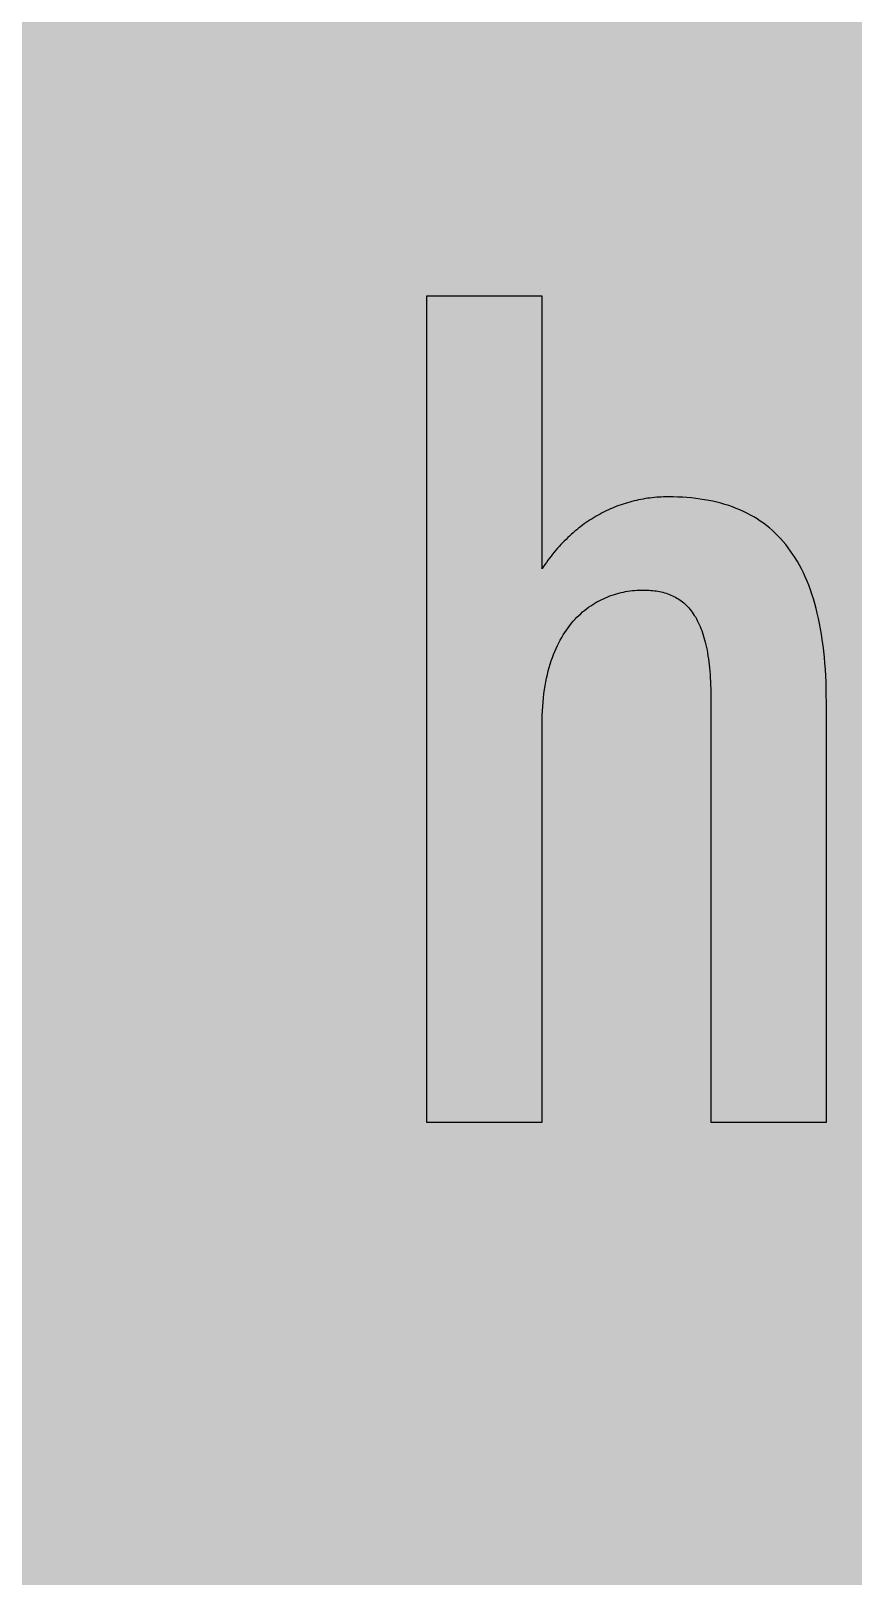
# Model space of a CAD drawing. Header units: millimetres. Extents: x 0 to 423, y 0 to 564.
# Drawn here: x 55.3 to 99.5, y 158 to 241.2 of the extents above; entities that cross this region are included whole.
import ezdxf

# ---------------------------------------------------------------- set-up
doc = ezdxf.new("R2010")
doc.units = ezdxf.units.MM

msp = doc.modelspace()

# ---------------------------------------------------------------- hatches: boundary and pattern name
for color, points in [(254, [(21.2189, 0.0537), (20.955, 0.0533), (20.6934, 0.0584), (20.4292, 0.066), (20.1676, 0.0787), (19.906, 0.094), (19.6469, 0.1118), (19.3853, 0.1321), (19.1262, 0.1549), (18.8671, 0.1829), (18.608, 0.2134), (18.349, 0.2464), (18.0924, 0.2845), (17.8359, 0.3251), (17.5793, 0.3683), (17.3253, 0.414), (17.0688, 0.4623), (16.8148, 0.5156), (16.5633, 0.5715), (16.3093, 0.6299), (16.0579, 0.6909), (15.809, 0.7544), (15.56, 0.823), (15.3111, 0.8941), (15.0622, 0.9677), (14.8158, 1.0439), (14.5694, 1.1227), (14.3256, 1.2065), (14.0818, 1.2903), (13.8379, 1.3792), (13.5966, 1.4707), (13.3579, 1.5672), (13.1191, 1.6637), (12.8803, 1.7628), (12.6441, 1.8669), (12.4079, 1.9736), (12.1742, 2.0803), (11.9405, 2.192), (11.7094, 2.3089), (11.4808, 2.4257), (11.2522, 2.5451), (11.0236, 2.6695), (10.7975, 2.794), (10.574, 2.9235), (10.3505, 3.0556), (10.1295, 3.1877), (9.9111, 3.3249), (9.6926, 3.4646), (9.4742, 3.6068), (9.2608, 3.7541), (9.0475, 3.9014), (8.8341, 4.0513), (8.6258, 4.2037), (8.4176, 4.3612), (8.2118, 4.5187), (8.0061, 4.6812), (7.8029, 4.8438), (7.6022, 5.0114), (7.4041, 5.1816), (7.206, 5.3518), (7.0129, 5.527), (6.8174, 5.7048), (6.6269, 5.8826), (6.4389, 6.0655), (6.2509, 6.2509), (6.0655, 6.4389), (5.8852, 6.6269), (5.7048, 6.8174), (5.527, 7.0104), (5.3518, 7.206), (5.1816, 7.4041), (5.0114, 7.6022), (4.8463, 7.8029), (4.6812, 8.0061), (4.5187, 8.2118), (4.3612, 8.4176), (4.2062, 8.6258), (4.0513, 8.8341), (3.9014, 9.0475), (3.7541, 9.2608), (3.6068, 9.4742), (3.4646, 9.6926), (3.3249, 9.9085), (3.1877, 10.1295), (3.0556, 10.3505), (2.9235, 10.574), (2.794, 10.7975), (2.6695, 11.0236), (2.5451, 11.2522), (2.4257, 11.4808), (2.3063, 11.7094), (2.192, 11.9405), (2.0803, 12.1742), (1.971, 12.4079), (1.8669, 12.6441), (1.7628, 12.8803), (1.6637, 13.1191), (1.5646, 13.3579), (1.4707, 13.5966), (1.3792, 13.8379), (1.2903, 14.0818), (1.2065, 14.3256), (1.1227, 14.5694), (1.0439, 14.8158), (0.9652, 15.0622), (0.8915, 15.3111), (0.823, 15.56), (0.7544, 15.809), (0.6883, 16.0604), (0.6274, 16.3119), (0.569, 16.5633), (0.5131, 16.8148), (0.4623, 17.0688), (0.4115, 17.3253), (0.3658, 17.5793), (0.3226, 17.8359), (0.2819, 18.0924), (0.2464, 18.3515), (0.2134, 18.608), (0.1829, 18.8671), (0.1549, 19.1262), (0.1295, 19.3878), (0.1092, 19.6469), (0.0914, 19.9085), (0.0762, 20.1701), (0.066, 20.4318), (0.0584, 20.6934), (0.0533, 20.955), (0.0508, 21.2192), (0.0522, 543.3314), (0.0533, 543.593), (0.0584, 543.8546), (0.066, 544.1188), (0.0762, 544.3804), (0.0914, 544.642), (0.1092, 544.9011), (0.1295, 545.1627), (0.1549, 545.4218), (0.1829, 545.6809), (0.2134, 545.94), (0.2464, 546.1991), (0.2819, 546.4556), (0.3226, 546.7121), (0.3658, 546.9687), (0.4115, 547.2227), (0.4623, 547.4792), (0.5131, 547.7332), (0.569, 547.9847), (0.6274, 548.2387), (0.6883, 548.4876), (0.7544, 548.7391), (0.823, 548.988), (0.8915, 549.2369), (0.9652, 549.4858), (1.0439, 549.7322), (1.1227, 549.9786), (1.2065, 550.2224), (1.2903, 550.4663), (1.3792, 550.7076), (1.4707, 550.9489), (1.5646, 551.1902), (1.6637, 551.4289), (1.7628, 551.6677), (1.8669, 551.9039), (1.971, 552.1401), (2.0803, 552.3738), (2.192, 552.6049), (2.3063, 552.8386), (2.4257, 553.0672), (2.5451, 553.2958), (2.6695, 553.5244), (2.794, 553.7505), (2.9235, 553.974), (3.0556, 554.1975), (3.1877, 554.4185), (3.3249, 554.6369), (3.4646, 554.8554), (3.6068, 555.0738), (3.7541, 555.2872), (3.9014, 555.5005), (4.0513, 555.7114), (4.2062, 555.9222), (4.3612, 556.1305), (4.5187, 556.3362), (4.6812, 556.5419), (4.8463, 556.7451), (5.0114, 556.9458), (5.1816, 557.1439), (5.3518, 557.342), (5.527, 557.5351), (5.7048, 557.7281), (5.8852, 557.9212), (6.0655, 558.1091), (6.2509, 558.2971), (6.4389, 558.4825), (6.6269, 558.6628), (6.8174, 558.8432), (7.0129, 559.021), (7.206, 559.1937), (7.4041, 559.3664), (7.6022, 559.5366), (7.8029, 559.7017), (8.0061, 559.8668), (8.2118, 560.0268), (8.4176, 560.1868), (8.6258, 560.3418), (8.8341, 560.4967), (9.0475, 560.6466), (9.2608, 560.7939), (9.4742, 560.9387), (9.6926, 561.0835), (9.9111, 561.2232), (10.1295, 561.3603), (10.3505, 561.4924), (10.574, 561.6245), (10.7975, 561.754), (11.0236, 561.8785), (11.2522, 562.0029), (11.4808, 562.1223), (11.7094, 562.2392), (11.9405, 562.356), (12.1742, 562.4678), (12.4079, 562.5744), (12.6441, 562.6811), (12.8803, 562.7853), (13.1191, 562.8843), (13.3579, 562.9834), (13.5966, 563.0774), (13.8379, 563.1688), (14.0818, 563.2577), (14.3256, 563.3415), (14.5694, 563.4253), (14.8158, 563.5041), (15.0622, 563.5803), (15.3111, 563.6539), (15.56, 563.7251), (15.809, 563.7936), (16.0579, 563.8571), (16.3093, 563.9206), (16.5633, 563.9791), (16.8148, 564.0349), (17.0688, 564.0857), (17.3253, 564.1365), (17.5793, 564.1823), (17.8359, 564.2254), (18.0924, 564.2635), (18.349, 564.3016), (18.608, 564.3347), (18.8671, 564.3651), (19.1262, 564.3931), (19.3853, 564.4185), (19.6469, 564.4388), (19.906, 564.4566), (20.1676, 564.4718), (20.4292, 564.482), (20.6934, 564.4896), (20.955, 564.4947), (21.2166, 564.4972), (402.2189, 564.4981), (402.4808, 564.4947), (402.7424, 564.4896), (403.0066, 564.482), (403.2682, 564.4718), (403.5298, 564.4566), (403.7889, 564.4388), (404.0505, 564.4185), (404.3096, 564.3931), (404.5687, 564.3651), (404.8277, 564.3347), (405.0868, 564.3016), (405.3434, 564.2635), (405.5999, 564.2254), (405.8564, 564.1823), (406.113, 564.1365), (406.367, 564.0857), (406.621, 564.0349), (406.875, 563.9791), (407.1264, 563.9206), (407.3779, 563.8571), (407.6268, 563.7936), (407.8783, 563.7251), (408.1272, 563.6539), (408.3736, 563.5803), (408.62, 563.5041), (408.8663, 563.4253), (409.1102, 563.3415), (409.354, 563.2577), (409.5979, 563.1688), (409.8392, 563.0774), (410.0805, 562.9834), (410.3192, 562.8843), (410.5554, 562.7853), (410.7942, 562.6811), (411.0279, 562.5744), (411.2616, 562.4678), (411.4952, 562.356), (411.7264, 562.2392), (411.9575, 562.1223), (412.1861, 562.0029), (412.4122, 561.8785), (412.6382, 561.754), (412.8643, 561.6245), (413.0853, 561.4924), (413.3063, 561.3603), (413.5272, 561.2232), (413.7457, 561.0835), (413.9616, 560.9387), (414.1775, 560.7939), (414.3908, 560.6466), (414.6017, 560.4967), (414.8125, 560.3418), (415.0208, 560.1868), (415.2265, 560.0268), (415.4297, 559.8668), (415.6329, 559.7017), (415.8336, 559.5366), (416.0342, 559.3664), (416.2298, 559.1937), (416.4254, 559.021), (416.6184, 558.8432), (416.8089, 558.6628), (416.9994, 558.4825), (417.1848, 558.2971), (417.3703, 558.1091), (417.5531, 557.9212), (417.7335, 557.7281), (417.9087, 557.5351), (418.084, 557.342), (418.2567, 557.1439), (418.4244, 556.9458), (418.592, 556.7451), (418.7546, 556.5419), (418.9171, 556.3362), (419.0746, 556.1305), (419.2321, 555.9222), (419.3845, 555.7114), (419.5369, 555.5005), (419.6842, 555.2872), (419.829, 555.0738), (419.9712, 554.8554), (420.1109, 554.6369), (420.2481, 554.4185), (420.3827, 554.1975), (420.5148, 553.974), (420.6418, 553.7505), (420.7688, 553.5244), (420.8907, 553.2958), (421.0126, 553.0672), (421.1295, 552.8386), (421.2438, 552.6049), (421.3555, 552.3738), (421.4647, 552.1401), (421.5689, 551.9039), (421.673, 551.6677), (421.7746, 551.4289), (421.8711, 551.1902), (421.9651, 550.9489), (422.0566, 550.7076), (422.1455, 550.4663), (422.2318, 550.2224), (422.3131, 549.9786), (422.3918, 549.7322), (422.4706, 549.4858), (422.5442, 549.2369), (422.6128, 548.988), (422.6814, 548.7391), (422.7449, 548.4876), (422.8084, 548.2387), (422.8668, 547.9847), (422.9227, 547.7332), (422.9735, 547.4792), (423.0243, 547.2227), (423.07, 546.9687), (423.1132, 546.7121), (423.1513, 546.4556), (423.1894, 546.1991), (423.2224, 545.94), (423.2529, 545.6809), (423.2808, 545.4218), (423.3037, 545.1627), (423.3266, 544.9011), (423.3443, 544.642), (423.357, 544.3804), (423.3697, 544.1188), (423.3774, 543.8546), (423.3824, 543.593), (423.385, 543.3314), (423.3855, 21.2203), (423.3824, 20.955), (423.3774, 20.6934), (423.3697, 20.4318), (423.357, 20.1701), (423.3443, 19.9085), (423.3266, 19.6469), (423.3037, 19.3878), (423.2808, 19.1262), (423.2529, 18.8671), (423.2224, 18.608), (423.1894, 18.3515), (423.1513, 18.0924), (423.1132, 17.8359), (423.07, 17.5793), (423.0243, 17.3253), (422.9735, 17.0688), (422.9227, 16.8148), (422.8668, 16.5633), (422.8084, 16.3119), (422.7449, 16.0604), (422.6814, 15.809), (422.6128, 15.56), (422.5442, 15.3111), (422.4706, 15.0622), (422.3918, 14.8158), (422.3131, 14.5694), (422.2318, 14.3256), (422.1455, 14.0818), (422.0566, 13.8379), (421.9651, 13.5966), (421.8711, 13.3579), (421.7746, 13.1191), (421.673, 12.8803), (421.5689, 12.6441), (421.4647, 12.4079), (421.3555, 12.1742), (421.2438, 11.9405), (421.1295, 11.7094), (421.0126, 11.4808), (420.8907, 11.2522), (420.7688, 11.0236), (420.6418, 10.7975), (420.5148, 10.574), (420.3827, 10.3505), (420.2481, 10.1295), (420.1109, 9.9085), (419.9712, 9.6926), (419.829, 9.4742), (419.6842, 9.2608), (419.5369, 9.0475), (419.3845, 8.8341), (419.2321, 8.6258), (419.0746, 8.4176), (418.9171, 8.2118), (418.7546, 8.0061), (418.592, 7.8029), (418.4244, 7.6022), (418.2567, 7.4041), (418.084, 7.206), (417.9087, 7.0104), (417.7335, 6.8174), (417.5531, 6.6269), (417.3703, 6.4389), (417.1848, 6.2509), (416.9994, 6.0655), (416.8089, 5.8826), (416.6184, 5.7048), (416.4254, 5.527), (416.2298, 5.3518), (416.0342, 5.1816), (415.8336, 5.0114), (415.6329, 4.8438), (415.4297, 4.6812), (415.2265, 4.5187), (415.0208, 4.3612), (414.8125, 4.2037), (414.6017, 4.0513), (414.3908, 3.9014), (414.1775, 3.7541), (413.9616, 3.6068), (413.7457, 3.4646), (413.5272, 3.3249), (413.3063, 3.1877), (413.0853, 3.0556), (412.8643, 2.9235), (412.6382, 2.794), (412.4122, 2.6695), (412.1861, 2.5451), (411.9575, 2.4257), (411.7264, 2.3089), (411.4952, 2.192), (411.2616, 2.0803), (411.0279, 1.9736), (410.7942, 1.8669), (410.5554, 1.7628), (410.3192, 1.6637), (410.0805, 1.5672), (409.8392, 1.4707), (409.5979, 1.3792), (409.354, 1.2903), (409.1102, 1.2065), (408.8663, 1.1227), (408.62, 1.0439), (408.3736, 0.9677), (408.1272, 0.8941), (407.8783, 0.823), (407.6268, 0.7544), (407.3779, 0.6909), (407.1264, 0.6299), (406.875, 0.5715), (406.621, 0.5156), (406.367, 0.4623), (406.113, 0.414), (405.8564, 0.3683), (405.5999, 0.3251), (405.3434, 0.2845), (405.0868, 0.2464), (404.8277, 0.2134), (404.5687, 0.1829), (404.3096, 0.1549), (404.0505, 0.1321), (403.7889, 0.1118), (403.5298, 0.094), (403.2682, 0.0787), (403.0066, 0.066), (402.7424, 0.0584), (402.4808, 0.0533), (402.2166, 0.0533)]), (59, [(82.7938, 182.4398), (82.7938, 203.8378), (82.7938, 204.089), (82.8015, 204.3379), (82.8116, 204.5818), (82.8269, 204.818), (82.8446, 205.0491), (82.8675, 205.2777), (82.8929, 205.4987), (82.9234, 205.7171), (82.9564, 205.928), (82.9945, 206.1337), (83.0351, 206.3369), (83.0783, 206.5325), (83.1266, 206.7255), (83.1774, 206.9135), (83.2307, 207.0938), (83.2891, 207.2716), (83.3476, 207.4443), (83.4111, 207.6145), (83.4771, 207.7771), (83.5482, 207.9371), (83.6193, 208.092), (83.693, 208.2419), (83.7717, 208.3867), (83.8505, 208.5289), (83.9318, 208.6635), (84.0181, 208.7982), (84.1045, 208.9252), (84.1934, 209.0496), (84.2848, 209.169), (84.3763, 209.2858), (84.4728, 209.3976), (84.5693, 209.5043), (84.6684, 209.6084), (84.77, 209.7075), (84.8716, 209.804), (84.9782, 209.8954), (85.0824, 209.9843), (85.1891, 210.0682), (85.2983, 210.1494), (85.41, 210.2256), (85.5193, 210.2993), (85.6336, 210.3679), (85.7453, 210.4339), (85.8596, 210.4974), (85.9765, 210.5558), (86.0933, 210.6117), (86.2101, 210.6651), (86.327, 210.7133), (86.4464, 210.759), (86.5657, 210.8022), (86.6851, 210.8403), (86.8045, 210.8759), (86.9264, 210.9089), (87.0458, 210.9394), (87.1677, 210.9648), (87.2896, 210.9902), (87.409, 211.0105), (87.5309, 211.0283), (87.6529, 211.0435), (87.7722, 211.0562), (87.8942, 211.0638), (88.0135, 211.0715), (88.1329, 211.0765), (88.2523, 211.0765), (88.3539, 211.0765), (88.453, 211.074), (88.552, 211.0689), (88.6485, 211.0613), (88.7451, 211.0537), (88.8416, 211.041), (88.9356, 211.0283), (89.027, 211.013), (89.121, 210.9953), (89.2099, 210.9775), (89.3013, 210.9546), (89.3877, 210.9292), (89.4766, 210.9038), (89.5604, 210.8733), (89.6468, 210.8429), (89.728, 210.8098), (89.8119, 210.7717), (89.8906, 210.7336), (89.9719, 210.6905), (90.0481, 210.6473), (90.1243, 210.599), (90.2005, 210.5482), (90.2741, 210.4949), (90.3478, 210.439), (90.4189, 210.3806), (90.4875, 210.3196), (90.5561, 210.2561), (90.6221, 210.1875), (90.6856, 210.1164), (90.7491, 210.0428), (90.8126, 209.9666), (90.871, 209.8853), (90.932, 209.8015), (90.9879, 209.7151), (91.0438, 209.6262), (91.0971, 209.5322), (91.1504, 209.4357), (91.2012, 209.3341), (91.2495, 209.23), (91.2978, 209.1233), (91.3409, 209.0115), (91.3867, 208.8972), (91.4273, 208.7778), (91.4679, 208.6559), (91.506, 208.5315), (91.5441, 208.3994), (91.5772, 208.2673), (91.6102, 208.1301), (91.6407, 207.9879), (91.6711, 207.8431), (91.6991, 207.6933), (91.7245, 207.5383), (91.7473, 207.3808), (91.7677, 207.2183), (91.788, 207.0532), (91.8058, 206.883), (91.821, 206.7077), (91.8337, 206.5299), (91.8464, 206.3445), (91.8566, 206.1566), (91.8642, 205.9661), (91.8693, 205.7679), (91.8718, 205.5673), (91.8718, 205.3615), (91.8739, 182.4398), (98.0969, 182.4398), (98.0969, 205.045), (98.0923, 205.4098), (98.0872, 205.7679), (98.077, 206.121), (98.0618, 206.4664), (98.0415, 206.8043), (98.0161, 207.1345), (97.9881, 207.4596), (97.9576, 207.7796), (97.9195, 208.092), (97.8789, 208.3968), (97.8332, 208.694), (97.7849, 208.9861), (97.729, 209.2731), (97.6706, 209.5525), (97.6097, 209.8243), (97.5436, 210.091), (97.4725, 210.3526), (97.3963, 210.6066), (97.3176, 210.853), (97.2337, 211.0943), (97.1474, 211.3305), (97.0559, 211.5591), (96.9594, 211.7827), (96.8604, 212.0011), (96.7562, 212.2119), (96.647, 212.4151), (96.5352, 212.6158), (96.4184, 212.8088), (96.299, 212.9942), (96.1746, 213.1771), (96.045, 213.3524), (95.9129, 213.52), (95.7758, 213.6851), (95.6361, 213.8426), (95.4913, 213.995), (95.3414, 214.1423), (95.189, 214.282), (95.0316, 214.4192), (94.8715, 214.5487), (94.7064, 214.6732), (94.5388, 214.7926), (94.3661, 214.9043), (94.1883, 215.0135), (94.0079, 215.1151), (93.8225, 215.2142), (93.6346, 215.3056), (93.4415, 215.392), (93.2459, 215.4733), (93.0453, 215.5495), (92.8421, 215.6206), (92.6338, 215.6866), (92.423, 215.7476), (92.2071, 215.8035), (91.9886, 215.8543), (91.7651, 215.9), (91.5391, 215.9406), (91.3079, 215.9762), (91.0717, 216.0067), (90.8355, 216.0346), (90.5916, 216.0549), (90.3453, 216.0727), (90.0963, 216.0829), (89.8423, 216.0905), (89.5858, 216.093), (89.4613, 216.093), (89.3369, 216.088), (89.2124, 216.0829), (89.088, 216.0778), (88.966, 216.0676), (88.8416, 216.0575), (88.7197, 216.0448), (88.5977, 216.0295), (88.4733, 216.0143), (88.3539, 215.9965), (88.232, 215.9762), (88.1101, 215.9533), (87.9907, 215.9279), (87.8713, 215.9025), (87.7519, 215.8746), (87.6325, 215.8441), (87.5132, 215.8136), (87.3963, 215.7781), (87.2795, 215.7425), (87.1626, 215.707), (87.0458, 215.6663), (86.929, 215.6257), (86.8147, 215.5825), (86.7004, 215.5368), (86.5861, 215.4911), (86.4743, 215.4403), (86.36, 215.3895), (86.2482, 215.3387), (86.139, 215.2828), (86.0273, 215.2269), (85.918, 215.1685), (85.8088, 215.1075), (85.6996, 215.0466), (85.5929, 214.9831), (85.4862, 214.917), (85.3796, 214.8484), (85.2754, 214.7799), (85.1713, 214.7087), (85.0671, 214.6351), (84.9655, 214.5614), (84.8639, 214.4852), (84.7623, 214.4065), (84.6607, 214.3252), (84.5617, 214.2439), (84.4652, 214.1601), (84.3661, 214.0737), (84.2721, 213.9848), (84.1756, 213.8959), (84.0816, 213.8045), (83.9876, 213.7105), (83.8962, 213.6165), (83.8048, 213.52), (83.7133, 213.421), (83.6244, 213.3219), (83.5355, 213.2178), (83.4492, 213.1136), (83.3628, 213.0095), (83.279, 212.9028), (83.1952, 212.7936), (83.1113, 212.6818), (83.0301, 212.5675), (82.9488, 212.4532), (82.87, 212.3364), (82.7913, 212.2195), (82.7938, 226.8897), (76.5708, 226.8897), (76.5708, 182.4398)])]:
    msp.add_hatch(color=color).paths.add_polyline_path(points)
h = msp.add_hatch(color=59)
h.paths.add_polyline_path([(58.3463, 215.4587), (58.3463, 210.3794), (62.1552, 210.3794), (62.1552, 182.4398), (68.3782, 182.4398), (68.3782, 215.4587)])
edge = h.paths.add_edge_path(flags=16)
edge.add_line((60.9494, 225.8727), (60.9498, 225.7552))
edge.add_line((60.9498, 225.7552), (60.9524, 225.6409))
edge.add_line((60.9524, 225.6409), (60.96, 225.5266))
edge.add_line((60.96, 225.5266), (60.9702, 225.4148))
edge.add_line((60.9702, 225.4148), (60.9803, 225.3031))
edge.add_line((60.9803, 225.3031), (60.9956, 225.1939))
edge.add_line((60.9956, 225.1939), (61.0133, 225.0821))
edge.add_line((61.0133, 225.0821), (61.0311, 224.9754))
edge.add_line((61.0311, 224.9754), (61.054, 224.8687))
edge.add_line((61.054, 224.8687), (61.0794, 224.7621))
edge.add_line((61.0794, 224.7621), (61.1048, 224.6579))
edge.add_line((61.1048, 224.6579), (61.1353, 224.5538))
edge.add_line((61.1353, 224.5538), (61.1657, 224.4522))
edge.add_line((61.1657, 224.4522), (61.1988, 224.3506))
edge.add_line((61.1988, 224.3506), (61.2369, 224.2515))
edge.add_line((61.2369, 224.2515), (61.275, 224.1525))
edge.add_line((61.275, 224.1525), (61.3156, 224.0559))
edge.add_line((61.3156, 224.0559), (61.3588, 223.9594))
edge.add_line((61.3588, 223.9594), (61.4045, 223.8654))
edge.add_line((61.4045, 223.8654), (61.4502, 223.7715))
edge.add_line((61.4502, 223.7715), (61.501, 223.6826))
edge.add_line((61.501, 223.6826), (61.5518, 223.5911))
edge.add_line((61.5518, 223.5911), (61.6052, 223.5048))
edge.add_line((61.6052, 223.5048), (61.661, 223.4159))
edge.add_line((61.661, 223.4159), (61.7195, 223.332))
edge.add_line((61.7195, 223.332), (61.7779, 223.2482))
edge.add_line((61.7779, 223.2482), (61.8414, 223.1669))
edge.add_line((61.8414, 223.1669), (61.9049, 223.0857))
edge.add_line((61.9049, 223.0857), (61.9709, 223.0095))
edge.add_line((61.9709, 223.0095), (62.037, 222.9307))
edge.add_line((62.037, 222.9307), (62.1081, 222.8571))
edge.add_line((62.1081, 222.8571), (62.1792, 222.7834))
edge.add_line((62.1792, 222.7834), (62.2503, 222.7123))
edge.add_line((62.2503, 222.7123), (62.3265, 222.6437))
edge.add_line((62.3265, 222.6437), (62.4027, 222.5751))
edge.add_line((62.4027, 222.5751), (62.4815, 222.5091))
edge.add_line((62.4815, 222.5091), (62.5602, 222.4456))
edge.add_line((62.5602, 222.4456), (62.644, 222.3846))
edge.add_line((62.644, 222.3846), (62.7253, 222.3237))
edge.add_line((62.7253, 222.3237), (62.8117, 222.2678))
edge.add_line((62.8117, 222.2678), (62.898, 222.2119))
edge.add_line((62.898, 222.2119), (62.9869, 222.1586))
edge.add_line((62.9869, 222.1586), (63.0758, 222.1052))
edge.add_line((63.0758, 222.1052), (63.1673, 222.057))
edge.add_line((63.1673, 222.057), (63.2587, 222.0087))
edge.add_line((63.2587, 222.0087), (63.3527, 221.963))
edge.add_line((63.3527, 221.963), (63.4492, 221.9198))
edge.add_line((63.4492, 221.9198), (63.5457, 221.8792))
edge.add_line((63.5457, 221.8792), (63.6448, 221.8411))
edge.add_line((63.6448, 221.8411), (63.7438, 221.8055))
edge.add_line((63.7438, 221.8055), (63.8454, 221.7725))
edge.add_line((63.8454, 221.7725), (63.947, 221.7395))
edge.add_line((63.947, 221.7395), (64.0512, 221.7115))
edge.add_line((64.0512, 221.7115), (64.1553, 221.6836))
edge.add_line((64.1553, 221.6836), (64.262, 221.6607))
edge.add_line((64.262, 221.6607), (64.3687, 221.6379))
edge.add_line((64.3687, 221.6379), (64.4779, 221.6175))
edge.add_line((64.4779, 221.6175), (64.5871, 221.6023))
edge.add_line((64.5871, 221.6023), (64.6963, 221.5871))
edge.add_line((64.6963, 221.5871), (64.8081, 221.5744))
edge.add_line((64.8081, 221.5744), (64.9224, 221.5667))
edge.add_line((64.9224, 221.5667), (65.0342, 221.5591))
edge.add_line((65.0342, 221.5591), (65.151, 221.554))
edge.add_line((65.151, 221.554), (65.2653, 221.554))
edge.add_line((65.2653, 221.554), (65.3821, 221.554))
edge.add_line((65.3821, 221.554), (65.4964, 221.5591))
edge.add_line((65.4964, 221.5591), (65.6107, 221.5667))
edge.add_line((65.6107, 221.5667), (65.7225, 221.5744))
edge.add_line((65.7225, 221.5744), (65.8343, 221.5871))
edge.add_line((65.8343, 221.5871), (65.9435, 221.6023))
edge.add_line((65.9435, 221.6023), (66.0552, 221.6175))
edge.add_line((66.0552, 221.6175), (66.1619, 221.6379))
edge.add_line((66.1619, 221.6379), (66.2686, 221.6607))
edge.add_line((66.2686, 221.6607), (66.3753, 221.6836))
edge.add_line((66.3753, 221.6836), (66.4794, 221.7115))
edge.add_line((66.4794, 221.7115), (66.5836, 221.7395))
edge.add_line((66.5836, 221.7395), (66.6852, 221.7725))
edge.add_line((66.6852, 221.7725), (66.7868, 221.8055))
edge.add_line((66.7868, 221.8055), (66.8858, 221.8411))
edge.add_line((66.8858, 221.8411), (66.9849, 221.8792))
edge.add_line((66.9849, 221.8792), (67.0814, 221.9198))
edge.add_line((67.0814, 221.9198), (67.1779, 221.963))
edge.add_line((67.1779, 221.963), (67.2719, 222.0087))
edge.add_line((67.2719, 222.0087), (67.3659, 222.057))
edge.add_line((67.3659, 222.057), (67.4573, 222.1052))
edge.add_line((67.4573, 222.1052), (67.5462, 222.1586))
edge.add_line((67.5462, 222.1586), (67.6351, 222.2119))
edge.add_line((67.6351, 222.2119), (67.7215, 222.2678))
edge.add_line((67.7215, 222.2678), (67.8053, 222.3237))
edge.add_line((67.8053, 222.3237), (67.8891, 222.3846))
edge.add_line((67.8891, 222.3846), (67.9704, 222.4456))
edge.add_line((67.9704, 222.4456), (68.0517, 222.5091))
edge.add_line((68.0517, 222.5091), (68.1304, 222.5751))
edge.add_line((68.1304, 222.5751), (68.2066, 222.6437))
edge.add_line((68.2066, 222.6437), (68.2803, 222.7123))
edge.add_line((68.2803, 222.7123), (68.3539, 222.7834))
edge.add_line((68.3539, 222.7834), (68.4251, 222.8571))
edge.add_line((68.4251, 222.8571), (68.4936, 222.9307))
edge.add_line((68.4936, 222.9307), (68.5622, 223.0095))
edge.add_line((68.5622, 223.0095), (68.6283, 223.0857))
edge.add_line((68.6283, 223.0857), (68.6918, 223.1669))
edge.add_line((68.6918, 223.1669), (68.7527, 223.2482))
edge.add_line((68.7527, 223.2482), (68.8137, 223.332))
edge.add_line((68.8137, 223.332), (68.8721, 223.4159))
edge.add_line((68.8721, 223.4159), (68.9254, 223.5048))
edge.add_line((68.9254, 223.5048), (68.9813, 223.5911))
edge.add_line((68.9813, 223.5911), (69.0321, 223.6826))
edge.add_line((69.0321, 223.6826), (69.0804, 223.7715))
edge.add_line((69.0804, 223.7715), (69.1286, 223.8654))
edge.add_line((69.1286, 223.8654), (69.1744, 223.9594))
edge.add_line((69.1744, 223.9594), (69.2175, 224.0559))
edge.add_line((69.2175, 224.0559), (69.2582, 224.1525))
edge.add_line((69.2582, 224.1525), (69.2963, 224.2515))
edge.add_line((69.2963, 224.2515), (69.3318, 224.3506))
edge.add_line((69.3318, 224.3506), (69.3674, 224.4522))
edge.add_line((69.3674, 224.4522), (69.3979, 224.5538))
edge.add_line((69.3979, 224.5538), (69.4284, 224.6579))
edge.add_line((69.4284, 224.6579), (69.4538, 224.7621))
edge.add_line((69.4538, 224.7621), (69.4792, 224.8687))
edge.add_line((69.4792, 224.8687), (69.4995, 224.9754))
edge.add_line((69.4995, 224.9754), (69.5198, 225.0821))
edge.add_line((69.5198, 225.0821), (69.5376, 225.1939))
edge.add_line((69.5376, 225.1939), (69.5503, 225.3031))
edge.add_line((69.5503, 225.3031), (69.563, 225.4148))
edge.add_line((69.563, 225.4148), (69.5731, 225.5266))
edge.add_line((69.5731, 225.5266), (69.5782, 225.6409))
edge.add_line((69.5782, 225.6409), (69.5833, 225.7552))
edge.add_line((69.5833, 225.7552), (69.5833, 225.872))
edge.add_line((69.5833, 225.872), (69.5833, 225.9863))
edge.add_line((69.5833, 225.9863), (69.5782, 226.1006))
edge.add_line((69.5782, 226.1006), (69.5731, 226.2149))
edge.add_line((69.5731, 226.2149), (69.563, 226.3292))
edge.add_line((69.563, 226.3292), (69.5503, 226.441))
edge.add_line((69.5503, 226.441), (69.5376, 226.5502))
edge.add_line((69.5376, 226.5502), (69.5198, 226.6594))
edge.add_line((69.5198, 226.6594), (69.4995, 226.7687))
edge.add_line((69.4995, 226.7687), (69.4792, 226.8753))
edge.add_line((69.4792, 226.8753), (69.4538, 226.982))
edge.add_line((69.4538, 226.982), (69.4284, 227.0862))
edge.add_line((69.4284, 227.0862), (69.3979, 227.1903))
edge.add_line((69.3979, 227.1903), (69.3674, 227.2919))
edge.add_line((69.3674, 227.2919), (69.3318, 227.3935))
edge.add_line((69.3318, 227.3935), (69.2963, 227.4926))
edge.add_line((69.2963, 227.4926), (69.2582, 227.5916))
edge.add_line((69.2582, 227.5916), (69.2175, 227.6881))
edge.add_line((69.2175, 227.6881), (69.1744, 227.7847))
edge.add_line((69.1744, 227.7847), (69.1286, 227.8786))
edge.add_line((69.1286, 227.8786), (69.0804, 227.9701))
edge.add_line((69.0804, 227.9701), (69.0321, 228.0615))
edge.add_line((69.0321, 228.0615), (68.9813, 228.153))
edge.add_line((68.9813, 228.153), (68.9254, 228.2393))
edge.add_line((68.9254, 228.2393), (68.8721, 228.3257))
edge.add_line((68.8721, 228.3257), (68.8137, 228.412))
edge.add_line((68.8137, 228.412), (68.7527, 228.4959))
edge.add_line((68.7527, 228.4959), (68.6918, 228.5771))
edge.add_line((68.6918, 228.5771), (68.6283, 228.6559))
edge.add_line((68.6283, 228.6559), (68.5622, 228.7346))
edge.add_line((68.5622, 228.7346), (68.4936, 228.8108))
edge.add_line((68.4936, 228.8108), (68.4251, 228.887))
edge.add_line((68.4251, 228.887), (68.3539, 228.9607))
edge.add_line((68.3539, 228.9607), (68.2803, 229.0318))
edge.add_line((68.2803, 229.0318), (68.2066, 229.1004))
edge.add_line((68.2066, 229.1004), (68.1304, 229.169))
edge.add_line((68.1304, 229.169), (68.0517, 229.235))
edge.add_line((68.0517, 229.235), (67.9704, 229.2985))
edge.add_line((67.9704, 229.2985), (67.8891, 229.3595))
edge.add_line((67.8891, 229.3595), (67.8053, 229.4179))
edge.add_line((67.8053, 229.4179), (67.7215, 229.4763))
edge.add_line((67.7215, 229.4763), (67.6351, 229.5322))
edge.add_line((67.6351, 229.5322), (67.5462, 229.5855))
edge.add_line((67.5462, 229.5855), (67.4573, 229.6389))
edge.add_line((67.4573, 229.6389), (67.3659, 229.6871))
edge.add_line((67.3659, 229.6871), (67.2719, 229.7354))
edge.add_line((67.2719, 229.7354), (67.1779, 229.7811))
edge.add_line((67.1779, 229.7811), (67.0814, 229.8217))
edge.add_line((67.0814, 229.8217), (66.9849, 229.8649))
edge.add_line((66.9849, 229.8649), (66.8858, 229.903))
edge.add_line((66.8858, 229.903), (66.7868, 229.9386))
edge.add_line((66.7868, 229.9386), (66.6852, 229.9716))
edge.add_line((66.6852, 229.9716), (66.5836, 230.0046))
edge.add_line((66.5836, 230.0046), (66.4794, 230.0326))
edge.add_line((66.4794, 230.0326), (66.3753, 230.0605))
edge.add_line((66.3753, 230.0605), (66.2686, 230.0834))
edge.add_line((66.2686, 230.0834), (66.1619, 230.1062))
edge.add_line((66.1619, 230.1062), (66.0552, 230.1265))
edge.add_line((66.0552, 230.1265), (65.9435, 230.1418))
edge.add_line((65.9435, 230.1418), (65.8343, 230.157))
edge.add_line((65.8343, 230.157), (65.7225, 230.1697))
edge.add_line((65.7225, 230.1697), (65.6107, 230.1773))
edge.add_line((65.6107, 230.1773), (65.4964, 230.185))
edge.add_line((65.4964, 230.185), (65.3821, 230.19))
edge.add_line((65.3821, 230.19), (65.2653, 230.19))
edge.add_line((65.2653, 230.19), (65.151, 230.19))
edge.add_line((65.151, 230.19), (65.0342, 230.185))
edge.add_line((65.0342, 230.185), (64.9224, 230.1773))
edge.add_line((64.9224, 230.1773), (64.8081, 230.1697))
edge.add_line((64.8081, 230.1697), (64.6963, 230.157))
edge.add_line((64.6963, 230.157), (64.5871, 230.1418))
edge.add_line((64.5871, 230.1418), (64.4779, 230.1265))
edge.add_line((64.4779, 230.1265), (64.3687, 230.1062))
edge.add_line((64.3687, 230.1062), (64.262, 230.0834))
edge.add_line((64.262, 230.0834), (64.1553, 230.0605))
edge.add_line((64.1553, 230.0605), (64.0512, 230.0326))
edge.add_line((64.0512, 230.0326), (63.947, 230.0046))
edge.add_line((63.947, 230.0046), (63.8454, 229.9716))
edge.add_line((63.8454, 229.9716), (63.7438, 229.9386))
edge.add_line((63.7438, 229.9386), (63.6448, 229.903))
edge.add_line((63.6448, 229.903), (63.5457, 229.8649))
edge.add_line((63.5457, 229.8649), (63.4492, 229.8217))
edge.add_line((63.4492, 229.8217), (63.3527, 229.7811))
edge.add_line((63.3527, 229.7811), (63.2587, 229.7354))
edge.add_line((63.2587, 229.7354), (63.1673, 229.6871))
edge.add_line((63.1673, 229.6871), (63.0758, 229.6389))
edge.add_line((63.0758, 229.6389), (62.9869, 229.5855))
edge.add_line((62.9869, 229.5855), (62.898, 229.5322))
edge.add_line((62.898, 229.5322), (62.8117, 229.4763))
edge.add_line((62.8117, 229.4763), (62.7253, 229.4179))
edge.add_line((62.7253, 229.4179), (62.644, 229.3595))
edge.add_line((62.644, 229.3595), (62.5602, 229.2985))
edge.add_line((62.5602, 229.2985), (62.4815, 229.235))
edge.add_line((62.4815, 229.235), (62.4027, 229.169))
edge.add_line((62.4027, 229.169), (62.3265, 229.1004))
edge.add_line((62.3265, 229.1004), (62.2503, 229.0318))
edge.add_line((62.2503, 229.0318), (62.1792, 228.9607))
edge.add_line((62.1792, 228.9607), (62.1081, 228.887))
edge.add_line((62.1081, 228.887), (62.037, 228.8108))
edge.add_line((62.037, 228.8108), (61.9709, 228.7346))
edge.add_line((61.9709, 228.7346), (61.9049, 228.6559))
edge.add_line((61.9049, 228.6559), (61.8414, 228.5771))
edge.add_line((61.8414, 228.5771), (61.7779, 228.4959))
edge.add_line((61.7779, 228.4959), (61.7195, 228.412))
edge.add_line((61.7195, 228.412), (61.661, 228.3257))
edge.add_line((61.661, 228.3257), (61.6052, 228.2393))
edge.add_line((61.6052, 228.2393), (61.5518, 228.153))
edge.add_line((61.5518, 228.153), (61.501, 228.0615))
edge.add_line((61.501, 228.0615), (61.4502, 227.9701))
edge.add_line((61.4502, 227.9701), (61.4045, 227.8786))
edge.add_line((61.4045, 227.8786), (61.3588, 227.7847))
edge.add_line((61.3588, 227.7847), (61.3156, 227.6881))
edge.add_line((61.3156, 227.6881), (61.275, 227.5916))
edge.add_line((61.275, 227.5916), (61.2369, 227.4926))
edge.add_line((61.2369, 227.4926), (61.1988, 227.3935))
edge.add_line((61.1988, 227.3935), (61.1657, 227.2919))
edge.add_line((61.1657, 227.2919), (61.1353, 227.1903))
edge.add_line((61.1353, 227.1903), (61.1048, 227.0862))
edge.add_line((61.1048, 227.0862), (61.0794, 226.982))
edge.add_line((61.0794, 226.982), (61.054, 226.8753))
edge.add_line((61.054, 226.8753), (61.0311, 226.7687))
edge.add_line((61.0311, 226.7687), (61.0133, 226.6594))
edge.add_line((61.0133, 226.6594), (60.9956, 226.5502))
edge.add_line((60.9956, 226.5502), (60.9803, 226.441))
edge.add_line((60.9803, 226.441), (60.9702, 226.3292))
edge.add_line((60.9702, 226.3292), (60.96, 226.2149))
edge.add_line((60.96, 226.2149), (60.9524, 226.1006))
edge.add_line((60.9524, 226.1006), (60.9498, 225.9863))
edge.add_line((60.9498, 225.9863), (60.9473, 225.872))

# ---------------------------------------------------------------- linework, layer by layer
at = {"color": 59}
msp.add_lwpolyline([(82.7938, 182.4398), (82.7938, 203.8378), (82.7938, 204.089), (82.8015, 204.3379), (82.8116, 204.5818), (82.8269, 204.818), (82.8446, 205.0491), (82.8675, 205.2777), (82.8929, 205.4987), (82.9234, 205.7171), (82.9564, 205.928), (82.9945, 206.1337), (83.0351, 206.3369), (83.0783, 206.5325), (83.1266, 206.7255), (83.1774, 206.9135), (83.2307, 207.0938), (83.2891, 207.2716), (83.3476, 207.4443), (83.4111, 207.6145), (83.4771, 207.7771), (83.5482, 207.9371), (83.6193, 208.092), (83.693, 208.2419), (83.7717, 208.3867), (83.8505, 208.5289), (83.9318, 208.6635), (84.0181, 208.7982), (84.1045, 208.9252), (84.1934, 209.0496), (84.2848, 209.169), (84.3763, 209.2858), (84.4728, 209.3976), (84.5693, 209.5043), (84.6684, 209.6084), (84.77, 209.7075), (84.8716, 209.804), (84.9782, 209.8954), (85.0824, 209.9843), (85.1891, 210.0682), (85.2983, 210.1494), (85.41, 210.2256), (85.5193, 210.2993), (85.6336, 210.3679), (85.7453, 210.4339), (85.8596, 210.4974), (85.9765, 210.5558), (86.0933, 210.6117), (86.2101, 210.6651), (86.327, 210.7133), (86.4464, 210.759), (86.5657, 210.8022), (86.6851, 210.8403), (86.8045, 210.8759), (86.9264, 210.9089), (87.0458, 210.9394), (87.1677, 210.9648), (87.2896, 210.9902), (87.409, 211.0105), (87.5309, 211.0283), (87.6529, 211.0435), (87.7722, 211.0562), (87.8942, 211.0638), (88.0135, 211.0715), (88.1329, 211.0765), (88.2523, 211.0765), (88.3539, 211.0765), (88.453, 211.074), (88.552, 211.0689), (88.6485, 211.0613), (88.7451, 211.0537), (88.8416, 211.041), (88.9356, 211.0283), (89.027, 211.013), (89.121, 210.9953), (89.2099, 210.9775), (89.3013, 210.9546), (89.3877, 210.9292), (89.4766, 210.9038), (89.5604, 210.8733), (89.6468, 210.8429), (89.728, 210.8098), (89.8119, 210.7717), (89.8906, 210.7336), (89.9719, 210.6905), (90.0481, 210.6473), (90.1243, 210.599), (90.2005, 210.5482), (90.2741, 210.4949), (90.3478, 210.439), (90.4189, 210.3806), (90.4875, 210.3196), (90.5561, 210.2561), (90.6221, 210.1875), (90.6856, 210.1164), (90.7491, 210.0428), (90.8126, 209.9666), (90.871, 209.8853), (90.932, 209.8015), (90.9879, 209.7151), (91.0438, 209.6262), (91.0971, 209.5322), (91.1504, 209.4357), (91.2012, 209.3341), (91.2495, 209.23), (91.2978, 209.1233), (91.3409, 209.0115), (91.3867, 208.8972), (91.4273, 208.7778), (91.4679, 208.6559), (91.506, 208.5315), (91.5441, 208.3994), (91.5772, 208.2673), (91.6102, 208.1301), (91.6407, 207.9879), (91.6711, 207.8431), (91.6991, 207.6933), (91.7245, 207.5383), (91.7473, 207.3808), (91.7677, 207.2183), (91.788, 207.0532), (91.8058, 206.883), (91.821, 206.7077), (91.8337, 206.5299), (91.8464, 206.3445), (91.8566, 206.1566), (91.8642, 205.9661), (91.8693, 205.7679), (91.8718, 205.5673), (91.8718, 205.3615), (91.8739, 182.4398), (98.0969, 182.4398), (98.0969, 205.045), (98.0923, 205.4098), (98.0872, 205.7679), (98.077, 206.121), (98.0618, 206.4664), (98.0415, 206.8043), (98.0161, 207.1345), (97.9881, 207.4596), (97.9576, 207.7796), (97.9195, 208.092), (97.8789, 208.3968), (97.8332, 208.694), (97.7849, 208.9861), (97.729, 209.2731), (97.6706, 209.5525), (97.6097, 209.8243), (97.5436, 210.091), (97.4725, 210.3526), (97.3963, 210.6066), (97.3176, 210.853), (97.2337, 211.0943), (97.1474, 211.3305), (97.0559, 211.5591), (96.9594, 211.7827), (96.8604, 212.0011), (96.7562, 212.2119), (96.647, 212.4151), (96.5352, 212.6158), (96.4184, 212.8088), (96.299, 212.9942), (96.1746, 213.1771), (96.045, 213.3524), (95.9129, 213.52), (95.7758, 213.6851), (95.6361, 213.8426), (95.4913, 213.995), (95.3414, 214.1423), (95.189, 214.282), (95.0316, 214.4192), (94.8715, 214.5487), (94.7064, 214.6732), (94.5388, 214.7926), (94.3661, 214.9043), (94.1883, 215.0135), (94.0079, 215.1151), (93.8225, 215.2142), (93.6346, 215.3056), (93.4415, 215.392), (93.2459, 215.4733), (93.0453, 215.5495), (92.8421, 215.6206), (92.6338, 215.6866), (92.423, 215.7476), (92.2071, 215.8035), (91.9886, 215.8543), (91.7651, 215.9), (91.5391, 215.9406), (91.3079, 215.9762), (91.0717, 216.0067), (90.8355, 216.0346), (90.5916, 216.0549), (90.3453, 216.0727), (90.0963, 216.0829), (89.8423, 216.0905), (89.5858, 216.093), (89.4613, 216.093), (89.3369, 216.088), (89.2124, 216.0829), (89.088, 216.0778), (88.966, 216.0676), (88.8416, 216.0575), (88.7197, 216.0448), (88.5977, 216.0295), (88.4733, 216.0143), (88.3539, 215.9965), (88.232, 215.9762), (88.1101, 215.9533), (87.9907, 215.9279), (87.8713, 215.9025), (87.7519, 215.8746), (87.6325, 215.8441), (87.5132, 215.8136), (87.3963, 215.7781), (87.2795, 215.7425), (87.1626, 215.707), (87.0458, 215.6663), (86.929, 215.6257), (86.8147, 215.5825), (86.7004, 215.5368), (86.5861, 215.4911), (86.4743, 215.4403), (86.36, 215.3895), (86.2482, 215.3387), (86.139, 215.2828), (86.0273, 215.2269), (85.918, 215.1685), (85.8088, 215.1075), (85.6996, 215.0466), (85.5929, 214.9831), (85.4862, 214.917), (85.3796, 214.8484), (85.2754, 214.7799), (85.1713, 214.7087), (85.0671, 214.6351), (84.9655, 214.5614), (84.8639, 214.4852), (84.7623, 214.4065), (84.6607, 214.3252), (84.5617, 214.2439), (84.4652, 214.1601), (84.3661, 214.0737), (84.2721, 213.9848), (84.1756, 213.8959), (84.0816, 213.8045), (83.9876, 213.7105), (83.8962, 213.6165), (83.8048, 213.52), (83.7133, 213.421), (83.6244, 213.3219), (83.5355, 213.2178), (83.4492, 213.1136), (83.3628, 213.0095), (83.279, 212.9028), (83.1952, 212.7936), (83.1113, 212.6818), (83.0301, 212.5675), (82.9488, 212.4532), (82.87, 212.3364), (82.7913, 212.2195), (82.7938, 226.8897), (76.5708, 226.8897), (76.5708, 182.4398), (82.7938, 182.4398)], dxfattribs=at)

doc.saveas('drawing.dxf')
